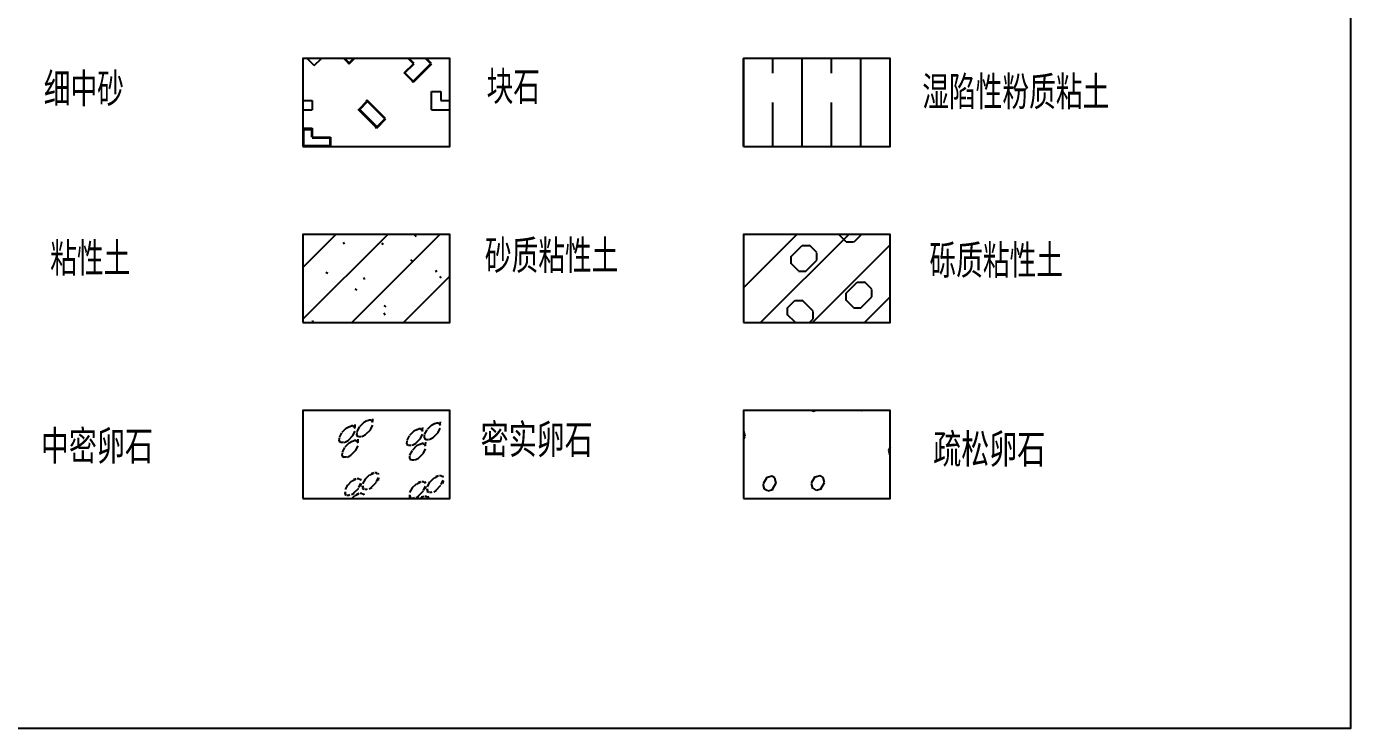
# Model space of a CAD drawing. Extents: x 0 to 0.361, y 0 to 0.383.
# Drawn here: x 0.1809 to 0.3613, y 0 to 0.0957 of the extents above; entities that cross this region are included whole.
import ezdxf

# ---------------------------------------------------------------- set-up
doc = ezdxf.new("R2010")
doc.units = 0
doc.header["$MEASUREMENT"] = 0
doc.layers.get('0').update_dxf_attribs({"linetype": 'CONTINUOUS'})
doc.styles.add('LZ_FONTS_FS', font='hxm.ttf', dxfattribs={"width": 0.7})

msp = doc.modelspace()

# ---------------------------------------------------------------- hatches: boundary and pattern name
h = msp.add_hatch()
h.set_pattern_fill('GKKS', color=256, scale=0.0005, style=0, pattern_type=2)
h.set_pattern_definition([(0, (0.038552, 0.07936), (0, 0.02), [0.00375, -0.01625]), (90, (0.038552, 0.07936), (-0.02, 1e-18), [0.0025, -0.0175]), (0, (0.038552, 0.08186), (0, 0.02), [0.00125, -0.01875]), (270, (0.039802, 0.08186), (0.02, -4e-18), [0.00125, -0.01875]), (0, (0.039802, 0.08061), (0, 0.02), [0.0025, -0.0175]), (270, (0.042302, 0.08061), (0.02, -4e-18), [0.00125, -0.01875]), (45, (0.052302, 0.089361), (-0.02, 0), [0.0017678, -0.0265165]), (135, (0.053552, 0.088111), (0, -0.02), [0.0017678, -0.0265165]), (135, (0.056052, 0.090611), (0, -0.02), [0.0035355, -0.0247487]), (45, (0.044802, 0.090611), (-0.02, 0), [0.0035355, -0.0247487]), (135, (0.044802, 0.090611), (0, -0.02), [0.0017678, -0.0265165]), (135, (0.048552, 0.081861), (0, -0.02), [0.0035355, -0.0247487]), (45, (0.053552, 0.088111), (-0.02, 0), [0.0035355, -0.0247487]), (135, (0.053552, 0.090611), (0, -0.02), [0.0017678, -0.0265165]), (45, (0.052302, 0.091861), (-0.02, 0), [0.0017678, -0.0265165]), (45, (0.043552, 0.091861), (-0.02, 0), [0.0035355, -0.0247487]), (135, (0.047302, 0.093111), (0, -0.02), [0.0017678, -0.0265165]), (45, (0.048552, 0.081861), (-0.02, 0), [0.0017678, -0.0265165]), (135, (0.049802, 0.083111), (0, -0.02), [0.0035355, -0.0247487]), (45, (0.046052, 0.084361), (-0.02, 0), [0.0017678, -0.0265165]), (0, (0.038552, 0.07946), (0, 0.02), [0.00375, -0.01625]), (90, (0.038652, 0.07936), (-0.02, 1e-18), [0.0025, -0.0175]), (0, (0.038552, 0.08166), (0, 0.02), [0.00125, -0.01875]), (270, (0.039702, 0.08186), (0.02, -4e-18), [0.00125, -0.01875]), (0, (0.039802, 0.08051), (0, 0.02), [0.0025, -0.0175]), (270, (0.042202, 0.08061), (0.02, -4e-18), [0.00125, -0.01875]), (45, (0.052402, 0.089361), (-0.02, 0), [0.0017678, -0.0265165]), (135, (0.053652, 0.088111), (0, -0.02), [0.0017678, -0.0265165]), (135, (0.055902, 0.090611), (0, -0.02), [0.0035355, -0.0247487]), (45, (0.044652, 0.090611), (-0.02, 0), [0.0035355, -0.0247487]), (135, (0.044902, 0.090611), (0, -0.02), [0.0017678, -0.0265165]), (135, (0.048802, 0.081861), (0, -0.02), [0.0035355, -0.0247487]), (45, (0.053402, 0.088111), (-0.02, 0), [0.0035355, -0.0247487]), (135, (0.053702, 0.090611), (0, -0.02), [0.0017678, -0.0265165]), (45, (0.052452, 0.091861), (-0.02, 0), [0.0017678, -0.0265165]), (45, (0.043702, 0.091861), (-0.02, 0), [0.0035355, -0.0247487]), (135, (0.047152, 0.093111), (0, -0.02), [0.0017678, -0.0265165]), (45, (0.048402, 0.081861), (-0.02, 0), [0.0017678, -0.0265165]), (135, (0.049652, 0.083111), (0, -0.02), [0.0035355, -0.0247487]), (45, (0.046202, 0.084361), (-0.02, 0), [0.0017678, -0.0265165]), (45, (0.032052, 0.094361), (-0.02, 0), [0.0035355, -0.0247487]), (135, (0.034552, 0.096861), (0, -0.02), [0.0017678, -0.0265165]), (135, (0.032052, 0.094361), (0, -0.02), [0.0017678, -0.0265165]), (45, (0.030802, 0.095611), (-0.02, 0), [0.0035355, -0.0247487]), (0, (0.036052, 0.08436), (0, 0.02), [0.00375, -0.01625]), (90, (0.036052, 0.08436), (-0.02, 1e-18), [0.0025, -0.0175]), (0, (0.036052, 0.08686), (0, 0.02), [0.00125, -0.01875]), (270, (0.037302, 0.08686), (0.02, -4e-18), [0.00125, -0.01875]), (0, (0.037302, 0.08561), (0, 0.02), [0.0025, -0.0175]), (270, (0.039802, 0.08561), (0.02, -4e-18), [0.00125, -0.01875]), (135, (0.040052, 0.090361), (0, -0.02), [0.0035355, -0.0247487]), (45, (0.040052, 0.090361), (-0.02, 0), [0.0017678, -0.0265165]), (135, (0.041302, 0.091611), (0, -0.02), [0.0035355, -0.0247487]), (45, (0.037552, 0.092861), (-0.02, 0), [0.0017678, -0.0265165])])
h.paths.add_polyline_path([(0.23855, 0.09136), (0.21855, 0.09136), (0.21855, 0.07936), (0.23855, 0.07936)])
h = msp.add_hatch()
h.set_pattern_fill('GKHTZFZN', color=256, scale=0.001, style=0, pattern_type=2)
h.set_pattern_definition([(90, (0.0385515, 0.079361), (-0.008, 5e-19), []), (90, (0.0425515, 0.079361), (-0.008, 5e-19), [0.006, -0.004])])
h.paths.add_polyline_path([(0.29855, 0.09136), (0.27855, 0.09136), (0.27855, 0.07936), (0.29855, 0.07936)])
h = msp.add_hatch()
h.set_pattern_fill('GKSZNXT', color=256, scale=0.001, style=0, pattern_type=2)
h.set_pattern_definition([(330, (-0.0814485, -0.088639), (0.0036177, 0.00626604), [0.0003, -0.004263]), (300, (-0.0814485, -0.088639), (0.00979423, 0.0010359), [0.0003, -0.00526]), (45, (-0.0814485, -0.088639), (-0.003535534, 0.003535534), [])])
h.paths.add_polyline_path([(0.23855, 0.05536), (0.23855, 0.06736), (0.21855, 0.06736), (0.21855, 0.05536)])
h = msp.add_hatch()
h.set_pattern_fill('GKLZNXT', color=256, scale=0.001, style=0, pattern_type=2)
h.set_pattern_definition([(0, (-0.021448, -0.11264), (0, 0.02), [0.002, -0.018]), (45, (-0.019448, -0.112639), (-0.02, 2e-18), [0.0014142, -0.0268701]), (135, (-0.021448, -0.112639), (-2e-18, -0.02), [0.0014142, -0.0268701]), (90, (-0.022448, -0.11164), (-0.02, 1e-18), [0.001, -0.019]), (135, (-0.013948, -0.105139), (-2e-18, -0.02), [0.0021213, -0.026163]), (90, (-0.018448, -0.11164), (-0.02, 1e-18), [0.001, -0.019]), (45, (-0.022448, -0.110639), (-0.02, 2e-18), [0.0014142, -0.0268701]), (0, (-0.021448, -0.10964), (0, 0.02), [0.002, -0.018]), (135, (-0.018448, -0.110639), (-2e-18, -0.02), [0.0014142, -0.0268701]), (45, (-0.006448, -0.113639), (-0.02, 2e-18), [0.0014142, -0.0268701]), (90, (-0.005448, -0.11264), (-0.02, 1e-18), [0.002, -0.018]), (135, (-0.005448, -0.110639), (-2e-18, -0.02), [0.0014142, -0.0268701]), (0, (-0.007448, -0.11364), (0, 0.02), [0.001, -0.019]), (0, (-0.007448, -0.10964), (0, 0.02), [0.001, -0.019]), (135, (-0.007448, -0.113639), (-2e-18, -0.02), [0.0014142, -0.0268701]), (90, (-0.008448, -0.11264), (-0.02, 1e-18), [0.002, -0.018]), (45, (-0.008448, -0.110639), (-0.02, 2e-18), [0.0014142, -0.0268701]), (0, (-0.013948, -0.10514), (0, 0.02), [0.001, -0.019]), (45, (-0.012948, -0.105139), (-0.02, 2e-18), [0.0014142, -0.0268701]), (90, (-0.011948, -0.10414), (-0.02, 1e-18), [0.001, -0.019]), (135, (-0.011948, -0.103139), (-2e-18, -0.02), [0.0021213, -0.026163]), (0, (-0.014448, -0.10164), (0, 0.02), [0.001, -0.019]), (90, (-0.015448, -0.10364), (-0.02, 1e-18), [0.001, -0.019]), (45, (-0.015448, -0.102639), (-0.02, 2e-18), [0.0014142, -0.0268701]), (0, (-0.006448, -0.10264), (0, 0.02), [0.001, -0.019]), (45, (-0.005448, -0.102639), (-0.02, 2e-18), [0.0021213, -0.026163]), (90, (-0.003948, -0.10114), (-0.02, 1e-18), [0.001, -0.019]), (135, (-0.006448, -0.102639), (-2e-18, -0.02), [0.0014142, -0.0268701]), (90, (-0.007448, -0.10164), (-0.02, 1e-18), [0.001, -0.019]), (45, (-0.007448, -0.100639), (-0.02, 2e-18), [0.0021213, -0.026163]), (0, (-0.005948, -0.09914), (0, 0.02), [0.001, -0.019]), (135, (-0.003948, -0.100139), (-2e-18, -0.02), [0.0014142, -0.0268701]), (0, (-0.013948, -0.09764), (0, 0.02), [0.001, -0.019]), (135, (-0.013948, -0.097639), (-2e-18, -0.02), [0.0014142, -0.0268701]), (90, (-0.014948, -0.09664), (-0.02, 1e-18), [0.001, -0.019]), (45, (-0.014948, -0.095639), (-0.02, 2e-18), [0.0021213, -0.026163]), (0, (-0.013448, -0.09414), (0, 0.02), [0.001, -0.019]), (135, (-0.011448, -0.095139), (-2e-18, -0.02), [0.0014142, -0.0268701]), (90, (-0.011448, -0.09614), (-0.02, 1e-18), [0.001, -0.019]), (45, (-0.012948, -0.097639), (-0.02, 2e-18), [0.0021213, -0.026163]), (45, (-0.0214485, -0.112639), (-0.003535534, 0.003535534), [])])
h.paths.add_polyline_path([(0.27855, 0.05536), (0.29855, 0.05536), (0.29855, 0.06736), (0.27855, 0.06736)])
h = msp.add_hatch()
h.set_pattern_fill('GKMSLS1', color=256, scale=0.001, style=0, pattern_type=2)
h.set_pattern_definition([(225, (0.056371, 0.094116), (-0.02, -4e-08), [0.0008158, -0.0274684]), (243.435, (0.055794, 0.093539), (2e-11, 0.02), [0.0007256, -0.0439958]), (264.289, (0.0554697, 0.09289), (-7.5e-08, 0.019999998), [0.0003623, -0.200614]), (296.565, (0.055434, 0.0925295), (1e-07, 0.02), [0.0002419, -0.044479]), (333.435, (0.055542, 0.092313), (-0.02, -1.6e-07), [0.0002419, -0.0444788]), (0.0008, (0.055758, 0.092205), (-3e-07, 0.02), [0.0002884, -0.0197116]), (18.4345, (0.0560466, 0.092205), (-0.02, -8e-09), [0.000228, -0.0630192]), (26.565, (0.056263, 0.092277), (-0.02, -1e-08), [0.0004031, -0.0443186]), (45, (0.056623, 0.092457), (-0.02, -1e-08), [0.0010198, -0.0272644]), (63.435, (0.057345, 0.0931785), (2e-08, 0.02), [0.0006596, -0.0440618]), (85.6011, (0.0576396, 0.0937685), (1.3e-08, 0.019999994), [0.0003533, -0.260406]), (116.565, (0.057667, 0.094121), (7e-08, 0.02), [0.0002365, -0.0444846]), (153.435, (0.057561, 0.094332), (-0.02, -1e-07), [0.0002419, -0.0444792]), (180, (0.057345, 0.09444), (-2e-18, -0.02), [0.0002163, -0.0197837]), (198.435, (0.057128, 0.0944404), (-0.02, -1e-08), [0.000342, -0.0629034]), (206.565, (0.056804, 0.094332), (-0.02, 7e-08), [0.0004837, -0.0442374]), (85.6011, (0.0556396, 0.0909685), (1.3e-08, 0.019999994), [0.0003533, -0.260406]), (116.565, (0.055667, 0.091321), (7e-08, 0.02), [0.0002365, -0.0444846]), (153.435, (0.057161, 0.081532), (-0.02, -1e-07), [0.0002419, -0.0444792]), (180, (0.056945, 0.08164), (-2e-18, -0.02), [0.0002163, -0.0197837]), (198.435, (0.056728, 0.0816404), (-0.02, -1e-08), [0.000342, -0.0629034]), (225, (0.053971, 0.093316), (-0.02, -4e-08), [0.0008158, -0.0274684]), (63.435, (0.054945, 0.0923785), (2e-08, 0.02), [0.0006596, -0.0440618]), (85.6011, (0.0552396, 0.0929685), (1.3e-08, 0.019999994), [0.0003533, -0.260406]), (116.565, (0.055267, 0.093321), (7e-08, 0.02), [0.0002365, -0.0444846]), (153.435, (0.055161, 0.093532), (-0.02, -1e-07), [0.0002419, -0.0444792]), (180, (0.054945, 0.09364), (-2e-18, -0.02), [0.0002163, -0.0197837]), (198.435, (0.054728, 0.0936404), (-0.02, -1e-08), [0.000342, -0.0629034]), (206.565, (0.054404, 0.093532), (-0.02, 7e-08), [0.0004837, -0.0442374]), (243.435, (0.053394, 0.092739), (2e-11, 0.02), [0.0007256, -0.0439958]), (225, (0.054371, 0.091316), (-0.02, -4e-08), [0.0008158, -0.0274684]), (243.435, (0.053794, 0.090739), (2e-11, 0.02), [0.0007256, -0.0439958]), (264.289, (0.0534697, 0.09009), (-7.5e-08, 0.019999998), [0.0003623, -0.200614]), (296.565, (0.053434, 0.0897295), (1e-07, 0.02), [0.0002419, -0.044479]), (333.435, (0.053542, 0.089513), (-0.02, -1.6e-07), [0.0002419, -0.0444788]), (0.0008, (0.053758, 0.089405), (-3e-07, 0.02), [0.0002884, -0.0197116]), (18.4345, (0.0540466, 0.089405), (-0.02, -8e-09), [0.000228, -0.0630192]), (26.565, (0.054263, 0.089477), (-0.02, -1e-08), [0.0004031, -0.0443186]), (45, (0.054623, 0.089657), (-0.02, -1e-08), [0.0010198, -0.0272644]), (180, (0.055345, 0.09164), (-2e-18, -0.02), [0.0002163, -0.0197837]), (198.435, (0.055128, 0.0916404), (-0.02, -1e-08), [0.000342, -0.0629034]), (206.565, (0.054804, 0.091532), (-0.02, 7e-08), [0.0004837, -0.0442374]), (333.435, (0.053142, 0.091513), (-0.02, -1.6e-07), [0.0002419, -0.0444788]), (0.0008, (0.053358, 0.091405), (-3e-07, 0.02), [0.0002884, -0.0197116]), (18.4345, (0.0536466, 0.091405), (-0.02, -8e-09), [0.000228, -0.0630192]), (26.565, (0.053863, 0.091477), (-0.02, -1e-08), [0.0004031, -0.0443186]), (180, (0.052145, 0.08844), (-2e-18, -0.02), [0.0002163, -0.0197837]), (296.565, (0.053034, 0.0917295), (1e-07, 0.02), [0.0002419, -0.044479]), (264.289, (0.0530697, 0.09209), (-7.5e-08, 0.019999998), [0.0003623, -0.200614]), (45, (0.054223, 0.091657), (-0.02, -1e-08), [0.0010198, -0.0272644]), (63.435, (0.048545, 0.0935785), (2e-08, 0.02), [0.0006596, -0.0440618]), (85.6011, (0.0488396, 0.0941685), (1.3e-08, 0.019999994), [0.0003533, -0.260406]), (116.565, (0.048867, 0.094521), (7e-08, 0.02), [0.0002365, -0.0444846]), (153.435, (0.048761, 0.094732), (-0.02, -1e-07), [0.0002419, -0.0444792]), (63.435, (0.046145, 0.0927785), (2e-08, 0.02), [0.0006596, -0.0440618]), (85.6011, (0.0464396, 0.0933685), (1.3e-08, 0.019999994), [0.0003533, -0.260406]), (116.565, (0.046467, 0.093721), (7e-08, 0.02), [0.0002365, -0.0444846]), (153.435, (0.046361, 0.093932), (-0.02, -1e-07), [0.0002419, -0.0444792]), (153.435, (0.046761, 0.091932), (-0.02, -1e-07), [0.0002419, -0.0444792]), (180, (0.046545, 0.09204), (-2e-18, -0.02), [0.0002163, -0.0197837]), (225, (0.047571, 0.094516), (-0.02, -4e-08), [0.0008158, -0.0274684]), (243.435, (0.046994, 0.093939), (2e-11, 0.02), [0.0007256, -0.0439958]), (264.289, (0.0466697, 0.09329), (-7.5e-08, 0.019999998), [0.0003623, -0.200614]), (296.565, (0.046634, 0.0929295), (1e-07, 0.02), [0.0002419, -0.044479]), (333.435, (0.046742, 0.092713), (-0.02, -1.6e-07), [0.0002419, -0.0444788]), (0.0008, (0.046958, 0.092605), (-3e-07, 0.02), [0.0002884, -0.0197116]), (18.4345, (0.0472466, 0.092605), (-0.02, -8e-09), [0.000228, -0.0630192]), (26.565, (0.047463, 0.092677), (-0.02, -1e-08), [0.0004031, -0.0443186]), (198.435, (0.048328, 0.0948404), (-0.02, -1e-08), [0.000342, -0.0629034]), (206.565, (0.048004, 0.094732), (-0.02, 7e-08), [0.0004837, -0.0442374]), (45, (0.047823, 0.092857), (-0.02, -1e-08), [0.0010198, -0.0272644]), (180, (0.048545, 0.09484), (-2e-18, -0.02), [0.0002163, -0.0197837]), (63.435, (0.046545, 0.0907785), (2e-08, 0.02), [0.0006596, -0.0440618]), (85.6011, (0.0468396, 0.0913685), (1.3e-08, 0.019999994), [0.0003533, -0.260406]), (116.565, (0.046867, 0.091721), (7e-08, 0.02), [0.0002365, -0.0444846]), (18.4345, (0.0508466, 0.086205), (-0.02, -8e-09), [0.000228, -0.0630192]), (26.565, (0.051063, 0.086277), (-0.02, -1e-08), [0.0004031, -0.0443186]), (45, (0.051423, 0.086457), (-0.02, -1e-08), [0.0010198, -0.0272644]), (63.435, (0.052145, 0.0871785), (2e-08, 0.02), [0.0006596, -0.0440618]), (85.6011, (0.0524396, 0.0877685), (1.3e-08, 0.019999994), [0.0003533, -0.260406]), (116.565, (0.052467, 0.088121), (7e-08, 0.02), [0.0002365, -0.0444846]), (206.565, (0.051604, 0.088332), (-0.02, 7e-08), [0.0004837, -0.0442374]), (243.435, (0.050594, 0.087539), (2e-11, 0.02), [0.0007256, -0.0439958]), (264.289, (0.0502697, 0.08689), (-7.5e-08, 0.019999998), [0.0003623, -0.200614]), (296.565, (0.050234, 0.0865295), (1e-07, 0.02), [0.0002419, -0.044479]), (333.435, (0.050342, 0.086313), (-0.02, -1.6e-07), [0.0002419, -0.0444788]), (85.6011, (0.0504396, 0.0849685), (1.3e-08, 0.019999994), [0.0003533, -0.260406]), (116.565, (0.050467, 0.085321), (7e-08, 0.02), [0.0002365, -0.0444846]), (153.435, (0.050361, 0.085532), (-0.02, -1e-07), [0.0002419, -0.0444792]), (180, (0.050145, 0.08564), (-2e-18, -0.02), [0.0002163, -0.0197837]), (198.435, (0.049928, 0.0856404), (-0.02, -1e-08), [0.000342, -0.0629034]), (206.565, (0.049604, 0.085532), (-0.02, 7e-08), [0.0004837, -0.0442374]), (18.4345, (0.0484466, 0.085405), (-0.02, -8e-09), [0.000228, -0.0630192]), (26.565, (0.048663, 0.085477), (-0.02, -1e-08), [0.0004031, -0.0443186]), (45, (0.049023, 0.085657), (-0.02, -1e-08), [0.0010198, -0.0272644]), (63.435, (0.049745, 0.0863785), (2e-08, 0.02), [0.0006596, -0.0440618]), (85.6011, (0.0500396, 0.0869685), (1.3e-08, 0.019999994), [0.0003533, -0.260406]), (116.565, (0.050067, 0.087321), (7e-08, 0.02), [0.0002365, -0.0444846]), (153.435, (0.049961, 0.087532), (-0.02, -1e-07), [0.0002419, -0.0444792]), (180, (0.049745, 0.08764), (-2e-18, -0.02), [0.0002163, -0.0197837]), (198.435, (0.049528, 0.0876404), (-0.02, -1e-08), [0.000342, -0.0629034]), (206.565, (0.049204, 0.087532), (-0.02, 7e-08), [0.0004837, -0.0442374]), (243.435, (0.048194, 0.086739), (2e-11, 0.02), [0.0007256, -0.0439958]), (264.289, (0.0478697, 0.08609), (-7.5e-08, 0.019999998), [0.0003623, -0.200614]), (296.565, (0.047834, 0.0857295), (1e-07, 0.02), [0.0002419, -0.044479]), (333.435, (0.047942, 0.085513), (-0.02, -1.6e-07), [0.0002419, -0.0444788]), (225, (0.048771, 0.087316), (-0.02, -4e-08), [0.0008158, -0.0274684]), (0.0008, (0.048158, 0.085405), (-3e-07, 0.02), [0.0002884, -0.0197116]), (0.0008, (0.048558, 0.083405), (-3e-07, 0.02), [0.0002884, -0.0197116]), (18.4345, (0.0488466, 0.083405), (-0.02, -8e-09), [0.000228, -0.0630192]), (26.565, (0.049063, 0.083477), (-0.02, -1e-08), [0.0004031, -0.0443186]), (45, (0.049423, 0.083657), (-0.02, -1e-08), [0.0010198, -0.0272644]), (85.6011, (0.0480396, 0.0813685), (1.3e-08, 0.019999994), [0.0003533, -0.260406]), (116.565, (0.048067, 0.081721), (7e-08, 0.02), [0.0002365, -0.0444846]), (153.435, (0.047961, 0.081932), (-0.02, -1e-07), [0.0002419, -0.0444792]), (180, (0.047745, 0.08204), (-2e-18, -0.02), [0.0002163, -0.0197837]), (198.435, (0.047528, 0.0820404), (-0.02, -1e-08), [0.000342, -0.0629034]), (206.565, (0.047204, 0.081932), (-0.02, 7e-08), [0.0004837, -0.0442374]), (264.289, (0.0482697, 0.08409), (-7.5e-08, 0.019999998), [0.0003623, -0.200614]), (296.565, (0.048234, 0.0837295), (1e-07, 0.02), [0.0002419, -0.044479]), (243.435, (0.048594, 0.084739), (2e-11, 0.02), [0.0007256, -0.0439958]), (333.435, (0.048342, 0.083513), (-0.02, -1.6e-07), [0.0002419, -0.0444788]), (225, (0.049171, 0.085316), (-0.02, -4e-08), [0.0008158, -0.0274684]), (63.435, (0.050145, 0.0843785), (2e-08, 0.02), [0.0006596, -0.0440618]), (225, (0.051171, 0.088116), (-0.02, -4e-08), [0.0008158, -0.0274684]), (0.0008, (0.050558, 0.086205), (-3e-07, 0.02), [0.0002884, -0.0197116]), (153.435, (0.052361, 0.088332), (-0.02, -1e-07), [0.0002419, -0.0444792]), (198.435, (0.051928, 0.0884404), (-0.02, -1e-08), [0.000342, -0.0629034]), (63.435, (0.055345, 0.0903785), (2e-08, 0.02), [0.0006596, -0.0440618]), (153.435, (0.055561, 0.091532), (-0.02, -1e-07), [0.0002419, -0.0444792]), (18.4345, (0.0556466, 0.079405), (-0.02, -8e-09), [0.000228, -0.0630192]), (26.565, (0.055863, 0.079477), (-0.02, -1e-08), [0.0004031, -0.0443186]), (45, (0.056223, 0.079657), (-0.02, -1e-08), [0.0010198, -0.0272644]), (63.435, (0.056945, 0.0803785), (2e-08, 0.02), [0.0006596, -0.0440618]), (85.6011, (0.0572396, 0.0809685), (1.3e-08, 0.019999994), [0.0003533, -0.260406]), (243.435, (0.055394, 0.080739), (2e-11, 0.02), [0.0007256, -0.0439958]), (264.289, (0.0550697, 0.08009), (-7.5e-08, 0.019999998), [0.0003623, -0.200614]), (296.565, (0.055034, 0.0797295), (1e-07, 0.02), [0.0002419, -0.044479]), (333.435, (0.055142, 0.079513), (-0.02, -1.6e-07), [0.0002419, -0.0444788]), (225, (0.053971, 0.078516), (-0.02, -4e-08), [0.0008158, -0.0274684]), (85.6011, (0.0552396, 0.0781685), (1.3e-08, 0.019999994), [0.0003533, -0.260406]), (116.565, (0.055267, 0.078521), (7e-08, 0.02), [0.0002365, -0.0444846]), (153.435, (0.055161, 0.078732), (-0.02, -1e-07), [0.0002419, -0.0444792]), (180, (0.054945, 0.07884), (-2e-18, -0.02), [0.0002163, -0.0197837]), (198.435, (0.054728, 0.0788404), (-0.02, -1e-08), [0.000342, -0.0629034]), (206.565, (0.054404, 0.078732), (-0.02, 7e-08), [0.0004837, -0.0442374]), (18.4345, (0.0532466, 0.078605), (-0.02, -8e-09), [0.000228, -0.0630192]), (26.565, (0.053463, 0.078677), (-0.02, -1e-08), [0.0004031, -0.0443186]), (45, (0.053823, 0.078857), (-0.02, -1e-08), [0.0010198, -0.0272644]), (63.435, (0.054545, 0.0795785), (2e-08, 0.02), [0.0006596, -0.0440618]), (85.6011, (0.0548396, 0.0801685), (1.3e-08, 0.019999994), [0.0003533, -0.260406]), (116.565, (0.054867, 0.080521), (7e-08, 0.02), [0.0002365, -0.0444846]), (153.435, (0.054761, 0.080732), (-0.02, -1e-07), [0.0002419, -0.0444792]), (180, (0.054545, 0.08084), (-2e-18, -0.02), [0.0002163, -0.0197837]), (198.435, (0.054328, 0.0808404), (-0.02, -1e-08), [0.000342, -0.0629034]), (206.565, (0.054004, 0.080732), (-0.02, 7e-08), [0.0004837, -0.0442374]), (243.435, (0.052994, 0.079939), (2e-11, 0.02), [0.0007256, -0.0439958]), (264.289, (0.0526697, 0.07929), (-7.5e-08, 0.019999998), [0.0003623, -0.200614]), (296.565, (0.052634, 0.0789295), (1e-07, 0.02), [0.0002419, -0.044479]), (333.435, (0.052742, 0.078713), (-0.02, -1.6e-07), [0.0002419, -0.0444788]), (225, (0.053571, 0.080516), (-0.02, -4e-08), [0.0008158, -0.0274684]), (0.0008, (0.052958, 0.078605), (-3e-07, 0.02), [0.0002884, -0.0197116]), (333.435, (0.053142, 0.076713), (-0.02, -1.6e-07), [0.0002419, -0.0444788]), (0.0008, (0.053358, 0.076605), (-3e-07, 0.02), [0.0002884, -0.0197116]), (18.4345, (0.0536466, 0.076605), (-0.02, -8e-09), [0.000228, -0.0630192]), (26.565, (0.053863, 0.076677), (-0.02, -1e-08), [0.0004031, -0.0443186]), (45, (0.054223, 0.076857), (-0.02, -1e-08), [0.0010198, -0.0272644]), (264.289, (0.0530697, 0.07729), (-7.5e-08, 0.019999998), [0.0003623, -0.200614]), (296.565, (0.053034, 0.0769295), (1e-07, 0.02), [0.0002419, -0.044479]), (243.435, (0.053394, 0.077939), (2e-11, 0.02), [0.0007256, -0.0439958]), (63.435, (0.054945, 0.0775785), (2e-08, 0.02), [0.0006596, -0.0440618]), (0.0008, (0.046158, 0.079805), (-3e-07, 0.02), [0.0002884, -0.0197116]), (18.4345, (0.0464466, 0.079805), (-0.02, -8e-09), [0.000228, -0.0630192]), (26.565, (0.046663, 0.079877), (-0.02, -1e-08), [0.0004031, -0.0443186]), (45, (0.047023, 0.080057), (-0.02, -1e-08), [0.0010198, -0.0272644]), (225, (0.055971, 0.081316), (-0.02, -4e-08), [0.0008158, -0.0274684]), (0.0008, (0.055358, 0.079405), (-3e-07, 0.02), [0.0002884, -0.0197116]), (225, (0.046771, 0.081716), (-0.02, -4e-08), [0.0008158, -0.0274684]), (63.435, (0.047745, 0.0807785), (2e-08, 0.02), [0.0006596, -0.0440618]), (116.565, (0.057267, 0.081321), (7e-08, 0.02), [0.0002365, -0.0444846]), (206.565, (0.056404, 0.081532), (-0.02, 7e-08), [0.0004837, -0.0442374]), (225, (0.045171, 0.093716), (-0.02, -4e-08), [0.0008158, -0.0274684]), (243.435, (0.044594, 0.093139), (2e-11, 0.02), [0.0007256, -0.0439958]), (264.289, (0.0442697, 0.09249), (-7.5e-08, 0.019999998), [0.0003623, -0.200614]), (296.565, (0.044234, 0.0921295), (1e-07, 0.02), [0.0002419, -0.044479]), (198.435, (0.045928, 0.0940404), (-0.02, -1e-08), [0.000342, -0.0629034]), (206.565, (0.045604, 0.093932), (-0.02, 7e-08), [0.0004837, -0.0442374]), (0.0008, (0.044558, 0.091805), (-3e-07, 0.02), [0.0002884, -0.0197116]), (18.4345, (0.0448466, 0.091805), (-0.02, -8e-09), [0.000228, -0.0630192]), (225, (0.045571, 0.091716), (-0.02, -4e-08), [0.0008158, -0.0274684]), (243.435, (0.044994, 0.091139), (2e-11, 0.02), [0.0007256, -0.0439958]), (264.289, (0.0446697, 0.09049), (-7.5e-08, 0.019999998), [0.0003623, -0.200614]), (296.565, (0.044634, 0.0901295), (1e-07, 0.02), [0.0002419, -0.044479]), (333.435, (0.044742, 0.089913), (-0.02, -1.6e-07), [0.0002419, -0.0444788]), (0.0008, (0.044958, 0.089805), (-3e-07, 0.02), [0.0002884, -0.0197116]), (18.4345, (0.0452466, 0.089805), (-0.02, -8e-09), [0.000228, -0.0630192]), (26.565, (0.045463, 0.089877), (-0.02, -1e-08), [0.0004031, -0.0443186]), (116.565, (0.044067, 0.088521), (7e-08, 0.02), [0.0002365, -0.0444846]), (153.435, (0.043961, 0.088732), (-0.02, -1e-07), [0.0002419, -0.0444792]), (198.435, (0.043528, 0.0888404), (-0.02, -1e-08), [0.000342, -0.0629034]), (206.565, (0.043204, 0.088732), (-0.02, 7e-08), [0.0004837, -0.0442374]), (180, (0.043745, 0.08884), (-2e-18, -0.02), [0.0002163, -0.0197837]), (333.435, (0.044342, 0.091913), (-0.02, -1.6e-07), [0.0002419, -0.0444788]), (26.565, (0.045063, 0.091877), (-0.02, -1e-08), [0.0004031, -0.0443186]), (206.565, (0.046004, 0.091932), (-0.02, 7e-08), [0.0004837, -0.0442374]), (63.435, (0.043745, 0.0875785), (2e-08, 0.02), [0.0006596, -0.0440618]), (243.435, (0.042194, 0.087939), (2e-11, 0.02), [0.0007256, -0.0439958]), (264.289, (0.0418697, 0.08729), (-7.5e-08, 0.019999998), [0.0003623, -0.200614]), (296.565, (0.041834, 0.0869295), (1e-07, 0.02), [0.0002419, -0.044479]), (333.435, (0.041942, 0.086713), (-0.02, -1.6e-07), [0.0002419, -0.0444788]), (0.0008, (0.042158, 0.086605), (-3e-07, 0.02), [0.0002884, -0.0197116]), (18.4345, (0.0424466, 0.086605), (-0.02, -8e-09), [0.000228, -0.0630192]), (26.565, (0.042663, 0.086677), (-0.02, -1e-08), [0.0004031, -0.0443186]), (85.6011, (0.0416396, 0.0873685), (1.3e-08, 0.019999994), [0.0003533, -0.260406]), (116.565, (0.041667, 0.087721), (7e-08, 0.02), [0.0002365, -0.0444846]), (85.6011, (0.0420396, 0.0853685), (1.3e-08, 0.019999994), [0.0003533, -0.260406]), (116.565, (0.042067, 0.085721), (7e-08, 0.02), [0.0002365, -0.0444846]), (153.435, (0.041961, 0.085932), (-0.02, -1e-07), [0.0002419, -0.0444792]), (180, (0.041745, 0.08604), (-2e-18, -0.02), [0.0002163, -0.0197837]), (45, (0.043023, 0.086857), (-0.02, -1e-08), [0.0010198, -0.0272644]), (63.435, (0.041745, 0.0847785), (2e-08, 0.02), [0.0006596, -0.0440618]), (225, (0.040371, 0.087716), (-0.02, -4e-08), [0.0008158, -0.0274684]), (243.435, (0.039794, 0.087139), (2e-11, 0.02), [0.0007256, -0.0439958]), (264.289, (0.0394697, 0.08649), (-7.5e-08, 0.019999998), [0.0003623, -0.200614]), (296.565, (0.039434, 0.0861295), (1e-07, 0.02), [0.0002419, -0.044479]), (333.435, (0.039542, 0.085913), (-0.02, -1.6e-07), [0.0002419, -0.0444788]), (0.0008, (0.039758, 0.085805), (-3e-07, 0.02), [0.0002884, -0.0197116]), (18.4345, (0.0400466, 0.085805), (-0.02, -8e-09), [0.000228, -0.0630192]), (26.565, (0.040263, 0.085877), (-0.02, -1e-08), [0.0004031, -0.0443186]), (45, (0.040623, 0.086057), (-0.02, -1e-08), [0.0010198, -0.0272644]), (180, (0.041345, 0.08804), (-2e-18, -0.02), [0.0002163, -0.0197837]), (198.435, (0.041128, 0.0880404), (-0.02, -1e-08), [0.000342, -0.0629034]), (206.565, (0.040804, 0.087932), (-0.02, 7e-08), [0.0004837, -0.0442374]), (225, (0.040771, 0.085716), (-0.02, -4e-08), [0.0008158, -0.0274684]), (206.565, (0.041204, 0.085932), (-0.02, 7e-08), [0.0004837, -0.0442374]), (264.289, (0.0398697, 0.08449), (-7.5e-08, 0.019999998), [0.0003623, -0.200614]), (296.565, (0.039834, 0.0841295), (1e-07, 0.02), [0.0002419, -0.044479]), (333.435, (0.039942, 0.083913), (-0.02, -1.6e-07), [0.0002419, -0.0444788]), (0.0008, (0.040158, 0.083805), (-3e-07, 0.02), [0.0002884, -0.0197116]), (18.4345, (0.0404466, 0.083805), (-0.02, -8e-09), [0.000228, -0.0630192]), (26.565, (0.040663, 0.083877), (-0.02, -1e-08), [0.0004031, -0.0443186]), (243.435, (0.040194, 0.085139), (2e-11, 0.02), [0.0007256, -0.0439958]), (63.435, (0.041345, 0.0867785), (2e-08, 0.02), [0.0006596, -0.0440618]), (153.435, (0.041561, 0.087932), (-0.02, -1e-07), [0.0002419, -0.0444792]), (45, (0.041023, 0.084057), (-0.02, -1e-08), [0.0010198, -0.0272644]), (198.435, (0.041528, 0.0860404), (-0.02, -1e-08), [0.000342, -0.0629034]), (225, (0.042771, 0.088516), (-0.02, -4e-08), [0.0008158, -0.0274684]), (85.6011, (0.0440396, 0.0881685), (1.3e-08, 0.019999994), [0.0003533, -0.260406]), (264.289, (0.0458697, 0.08049), (-7.5e-08, 0.019999998), [0.0003623, -0.200614]), (296.565, (0.045834, 0.0801295), (1e-07, 0.02), [0.0002419, -0.044479]), (225, (0.044771, 0.078916), (-0.02, -4e-08), [0.0008158, -0.0274684]), (63.435, (0.045745, 0.0779785), (2e-08, 0.02), [0.0006596, -0.0440618]), (153.435, (0.045961, 0.079132), (-0.02, -1e-07), [0.0002419, -0.0444792]), (180, (0.045745, 0.07924), (-2e-18, -0.02), [0.0002163, -0.0197837]), (198.435, (0.045528, 0.0792404), (-0.02, -1e-08), [0.000342, -0.0629034]), (206.565, (0.045204, 0.079132), (-0.02, 7e-08), [0.0004837, -0.0442374]), (225, (0.044371, 0.080916), (-0.02, -4e-08), [0.0008158, -0.0274684]), (0.0008, (0.043758, 0.079005), (-3e-07, 0.02), [0.0002884, -0.0197116]), (18.4345, (0.0440466, 0.079005), (-0.02, -8e-09), [0.000228, -0.0630192]), (26.565, (0.044263, 0.079077), (-0.02, -1e-08), [0.0004031, -0.0443186]), (45, (0.044623, 0.079257), (-0.02, -1e-08), [0.0010198, -0.0272644]), (63.435, (0.045345, 0.0799785), (2e-08, 0.02), [0.0006596, -0.0440618]), (85.6011, (0.0456396, 0.0805685), (1.3e-08, 0.019999994), [0.0003533, -0.260406]), (116.565, (0.045667, 0.080921), (7e-08, 0.02), [0.0002365, -0.0444846]), (153.435, (0.045561, 0.081132), (-0.02, -1e-07), [0.0002419, -0.0444792]), (180, (0.045345, 0.08124), (-2e-18, -0.02), [0.0002163, -0.0197837]), (198.435, (0.045128, 0.0812404), (-0.02, -1e-08), [0.000342, -0.0629034]), (206.565, (0.044804, 0.081132), (-0.02, 7e-08), [0.0004837, -0.0442374]), (264.289, (0.0434697, 0.07969), (-7.5e-08, 0.019999998), [0.0003623, -0.200614]), (296.565, (0.043434, 0.0793295), (1e-07, 0.02), [0.0002419, -0.044479]), (243.435, (0.043794, 0.080339), (2e-11, 0.02), [0.0007256, -0.0439958]), (333.435, (0.043542, 0.079113), (-0.02, -1.6e-07), [0.0002419, -0.0444788]), (264.289, (0.0438697, 0.07769), (-7.5e-08, 0.019999998), [0.0003623, -0.200614]), (296.565, (0.043834, 0.0773295), (1e-07, 0.02), [0.0002419, -0.044479]), (333.435, (0.043942, 0.077113), (-0.02, -1.6e-07), [0.0002419, -0.0444788]), (0.0008, (0.044158, 0.077005), (-3e-07, 0.02), [0.0002884, -0.0197116]), (18.4345, (0.0444466, 0.077005), (-0.02, -8e-09), [0.000228, -0.0630192]), (26.565, (0.044663, 0.077077), (-0.02, -1e-08), [0.0004031, -0.0443186]), (243.435, (0.044194, 0.078339), (2e-11, 0.02), [0.0007256, -0.0439958]), (45, (0.045023, 0.077257), (-0.02, -1e-08), [0.0010198, -0.0272644]), (243.435, (0.046194, 0.081139), (2e-11, 0.02), [0.0007256, -0.0439958]), (333.435, (0.045942, 0.079913), (-0.02, -1.6e-07), [0.0002419, -0.0444788]), (45, (0.045423, 0.092057), (-0.02, -1e-08), [0.0010198, -0.0272644]), (180, (0.046145, 0.09404), (-2e-18, -0.02), [0.0002163, -0.0197837]), (45, (0.045823, 0.090057), (-0.02, -1e-08), [0.0010198, -0.0272644]), (198.435, (0.046328, 0.0920404), (-0.02, -1e-08), [0.000342, -0.0629034]), (85.6011, (0.0460396, 0.0785685), (1.3e-08, 0.019999994), [0.0003533, -0.260406]), (116.565, (0.046067, 0.078921), (7e-08, 0.02), [0.0002365, -0.0444846])])
h.paths.add_polyline_path([(0.23855, 0.04336), (0.21855, 0.04336), (0.21855, 0.03136), (0.23855, 0.03136)])
h = msp.add_hatch()
h.set_pattern_fill('GKSSLS1', color=256, scale=0.001, style=0, pattern_type=2)
h.set_pattern_definition([(15, (0.038984, 0.075473), (-0.01082532, 0.00625), [0.0007071, -0.01697056]), (60, (0.039667, 0.075656), (-0.0108253, 0.00625), [0.001, -0.0115]), (105, (0.040167, 0.076522), (-0.00625, -0.01082532), [0.0007071, -0.01697056]), (330, (0.038551, 0.075723), (0.00625, 0.0108253), [0.0005, -0.012]), (150, (0.039984, 0.077205), (-0.00625, -0.0108253), [0.0005, -0.012]), (285, (0.038368, 0.076406), (0.00625, 0.01082532), [0.0007071, -0.01697056]), (240, (0.038868, 0.077272), (0.0108253, -0.00625), [0.001, -0.0115]), (195, (0.039551, 0.077455), (0.01082532, -0.00625), [0.0007071, -0.01697056]), (330, (0.049051, 0.080223), (0.00625, 0.0108253), [0.0005, -0.012]), (60, (0.050167, 0.080156), (-0.0108253, 0.00625), [0.001, -0.0115]), (105, (0.050667, 0.081022), (-0.00625, -0.01082532), [0.0007071, -0.01697056]), (150, (0.050484, 0.081705), (-0.00625, -0.0108253), [0.0005, -0.012]), (240, (0.049368, 0.081772), (0.0108253, -0.00625), [0.001, -0.0115]), (195, (0.050051, 0.081955), (0.01082532, -0.00625), [0.0007071, -0.01697056]), (15, (0.049484, 0.079973), (-0.01082532, 0.00625), [0.0007071, -0.01697056]), (285, (0.048868, 0.080906), (0.00625, 0.01082532), [0.0007071, -0.01697056])])
h.paths.add_polyline_path([(0.29855, 0.04336), (0.27855, 0.04336), (0.27855, 0.03136), (0.29855, 0.03136)])

# ---------------------------------------------------------------- linework, layer by layer
for points in [[(0, 0.38287), (0.36127, 0.38287), (0.36127, 0), (0, 0)], [(0.21855, 0.07936), (0.23855, 0.07936), (0.23855, 0.09136), (0.21855, 0.09136)], [(0.27855, 0.07936), (0.29855, 0.07936), (0.29855, 0.09136), (0.27855, 0.09136)], [(0.21855, 0.05536), (0.23855, 0.05536), (0.23855, 0.06736), (0.21855, 0.06736)], [(0.27855, 0.05536), (0.29855, 0.05536), (0.29855, 0.06736), (0.27855, 0.06736)], [(0.21855, 0.03136), (0.23855, 0.03136), (0.23855, 0.04336), (0.21855, 0.04336)], [(0.27855, 0.03136), (0.29855, 0.03136), (0.29855, 0.04336), (0.27855, 0.04336)]]:
    msp.add_lwpolyline(points, close=True)

# ---------------------------------------------------------------- texts
at = {"char_height": 0.004, "attachment_point": 1, "style": 'LZ_FONTS_FS'}
for s, insert, width in [('\\fTxt|b0|i0|c134|p2;细中砂', (0.18324, 0.08928), 0.0174), ('\\fTxt|b0|i0|c134|p2;块石', (0.24357, 0.08958), 0.0168), ('\\fTxt|b0|i0|c134|p2;湿陷性粉质粘土', (0.30292, 0.08886), 0.0612434), ('\\fTxt|b0|i0|c134|p2;粘性土', (0.18412, 0.06618), 0.0318), ('\\fTxt|b0|i0|c134|p2;砂质粘性土', (0.24333, 0.06654), 0.0356), ('\\fTxt|b0|i0|c134|p2;砾质粘性土', (0.3039, 0.06588), 0.0566974), ('\\f宋体|b0|i0|c134|p2;密实卵石', (0.24275, 0.04144), 0.0271), ('\\f宋体|b0|i0|c134|p2;中密卵石', (0.18284, 0.04056), 0.0223), ('\\f宋体|b0|i0|c134|p2;疏松卵石', (0.30441, 0.04013), 0.0284)]:
    msp.add_mtext(s, dxfattribs=dict(at, insert=insert, width=width))

doc.saveas('drawing.dxf')
